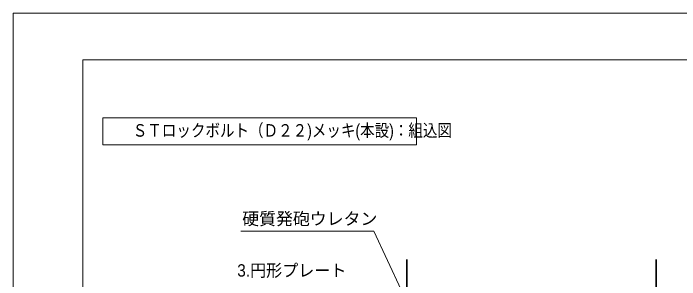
# Model space of a CAD drawing. Units: millimetres at full size, sheet at 1:2; details may follow other scales. Extents: x 1944 to 3626, y 1339 to 2527.
# Drawn here: x 1944 to 2476, y 2314 to 2527 of the extents above; entities that cross this region are included whole.
import ezdxf
from ezdxf.enums import TextEntityAlignment as Align

# ---------------------------------------------------------------- set-up
doc = ezdxf.new("R2010")
doc.units = ezdxf.units.MM
doc.header["$LTSCALE"] = 2
for name, color, linetype, lineweight in [('1外形線', 7, 'Continuous', 35), ('6寸法線', 4, 'Continuous', 13), ('7 枠・タイトル', 7, 'Continuous', 13), ('Defpoints_2', 7, 'Continuous', 13)]:
    doc.layers.add(name, color=color, linetype=linetype, lineweight=lineweight)
doc.styles.add('ＭＳ Ｐゴシック', font='')
doc.styles.get('ＭＳ Ｐゴシック').set_extended_font_data('MS PGothic')

msp = doc.modelspace()

# ---------------------------------------------------------------- linework, layer by layer
at = {"layer": '1外形線'}
for p, q in [((2258.296, 2224.754), (2258.299, 2329.902)), ((2457.535, 2232.248), (2457.538, 2329.896))]:
    msp.add_line(p, q, dxfattribs=at)
at = {"layer": '6寸法線'}
msp.add_lwpolyline([(2288.752, 2230.653), (2286.638, 2235.183), (2231.872, 2352.534), (2125.822, 2352.534)], dxfattribs=at)
at = {"layer": '7 枠・タイトル'}
for p, q in [((1999.573, 1375.966), (1999.573, 2489.518)), ((3570.269, 2489.518), (1999.573, 2489.518)), ((2015.41, 2443.064), (2266.093, 2443.064)), ((2015.41, 2443.064), (2015.41, 2421.492)), ((2266.093, 2443.064), (2266.093, 2421.492)), ((2015.41, 2421.492), (2266.093, 2421.492))]:
    msp.add_line(p, q, dxfattribs=at)
at = {"layer": 'Defpoints_2'}
msp.add_lwpolyline([(1943.921, 1338.742), (3625.921, 1338.742), (3625.921, 2526.742), (1943.921, 2526.742)], close=True, dxfattribs=at)

# ---------------------------------------------------------------- texts
at = {"layer": '6寸法線', "color": 7, "style": 'ＭＳ Ｐゴシック'}
msp.add_text('硬質発砲ウレタン', height=9.897, dxfattribs=at).set_placement((2126.829, 2354.57), align=Align.BOTTOM_LEFT)
at = {"layer": '6寸法線', "color": 7, "style": 'ＭＳ Ｐゴシック', "width": 0.95}
msp.add_text('3.円形プレート', height=9.897, dxfattribs=at).set_placement((2122.843, 2313.242), align=Align.BOTTOM_LEFT)
at = {"layer": '7 枠・タイトル', "style": 'ＭＳ Ｐゴシック', "width": 0.85}
msp.add_text('ＳＴロックボルト（Ｄ２２)メッキ(本設)：組込図', height=10.02, dxfattribs=at).set_placement((2039.345, 2425.105), align=Align.BOTTOM_LEFT)

doc.saveas('drawing.dxf')
